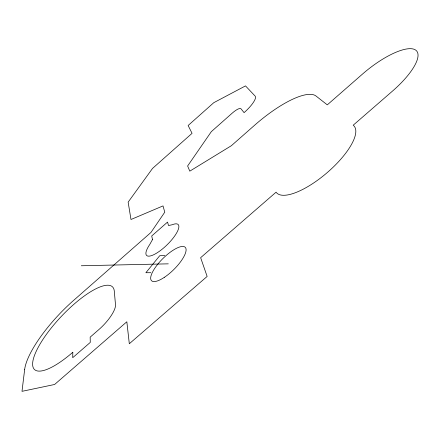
<?xml version="1.0" encoding="UTF-8"?>
<svg xmlns="http://www.w3.org/2000/svg" width="440" height="440" viewBox="0 0 440 440"><rect width="100%" height="100%" fill="white"/><g stroke="black" fill="none" stroke-linecap="round" stroke-linejoin="round"><path stroke-width="0.66" d="M164.813 255.519L159.726 255.723L145.877 272.723L150.86 272.707M81.296 265.76L168.284 263.841M72.809 352.264L72.716 357.682L90.277 342.402L90.162 337.156L98.868 329.571A23.491 7.321 -46.4 0 0 115.5 304.728L114.29 291.132A56.832 16.902 -46.7 0 0 72.408 305.613A56.832 16.902 -46.7 0 0 32.615 364.249A56.832 16.902 -46.7 0 0 72.809 352.264M24.657 369.518L22 391.336L54.61 384.483L126.836 321.772L129.311 343.745L207.141 276.441L200.64 257.686L276.078 192.176A51.15 17.82 -40.6 0 0 327.541 172.326A51.15 17.82 -40.6 0 0 353.205 125.202L392.425 91.151A49.995 16.154 -38.7 0 0 415.157 49.764A49.995 16.154 -38.7 0 0 362.632 73.959L327.289 104.863L316.096 96.08A66.061 19.976 -41.5 0 0 254.441 125.384L231.358 145.717L189.794 171.155L187.622 165.99L211.332 131.637L232.337 113.036A9.471 2.47 -41.8 0 1 240.911 108.719L244.09 112.635A18.986 4.945 -41.7 0 0 255.151 96.113L245.504 85.894L213.785 102.68L188.128 125.505L192.06 133.337L152.526 168.432L128.145 202.136L130.988 219.5L163.014 205.909L164.769 212.174L150.942 232.469L73.717 300.305A68.25 20.312 -46.7 0 0 24.657 369.518M152.499 239.58L149.781 244.437A22.088 6.738 -44.3 0 0 152.02 255.448A22.088 6.738 -44.3 0 0 175.406 234.938A22.088 6.738 -44.3 0 0 172.26 224.73L168.514 225.539L167.547 222.085L151.712 235.983L152.499 239.58M164.246 277.409A23.727 7.75 -44.7 0 0 185.372 247.462A23.727 7.75 -44.7 0 0 155.524 267.168A23.727 7.75 -44.7 0 0 164.246 277.409"/></g></svg>
